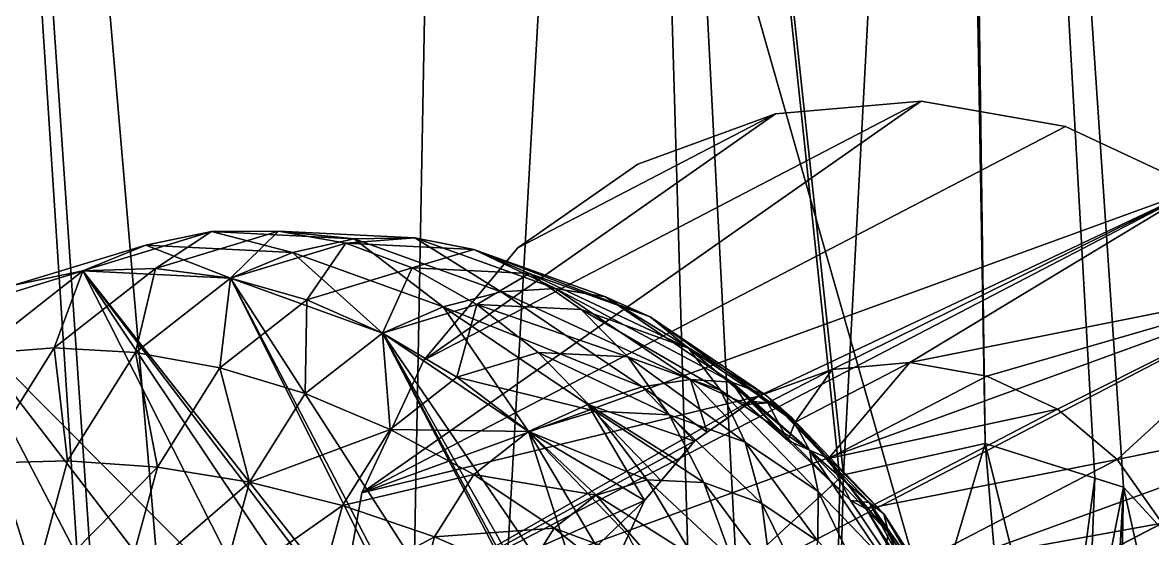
# Model space of a CAD drawing. Extents: x -35 to 47, y -20 to 85.
# Drawn here: x -27.43 to -12.32, y 34.72 to 41.63 of the extents above; entities that cross this region are included whole.
import ezdxf

# ---------------------------------------------------------------- set-up
doc = ezdxf.new("R2010")
doc.units = 0
doc.header["$MEASUREMENT"] = 0
doc.layers.add('STL2DXF', color=7, linetype='Continuous')

msp = doc.modelspace()

# ---------------------------------------------------------------- linework, layer by layer
at = {"layer": 'STL2DXF'}
for points in [[(-21.513, 70.664, 5), (-30, 85.25, 5), (-22.799, 1.497, 5)], [(-22.799, 1.497, 5), (-30, 85.25, 5), (-23.964, -2.849, 5)], [(-23.964, -2.849, 5), (-30, 85.25, 5), (-23.964, -7.508, 5)], [(-30, -20, 5), (-23.964, -7.508, 5), (-30, 85.25, 5)], [(0, 85.25), (0, -20), (-30, 85.25)], [(-30, 85.25), (0, -20), (-30, -20)], [(0, -20, 5), (0, 85.25, 5), (-15.013, 69.588, 5)], [(-22.799, 1.497, 5), (-19.355, 62.61, 5), (-21.513, 70.664, 5)], [(-15.013, 62.61, 5), (-14.554, 35.992, 5), (-15.013, 69.588, 5)], [(0, -20, 5), (-15.013, 69.588, 5), (-10.965, 32.081, 5)], [(-10.965, 32.081, 5), (-15.013, 69.588, 5), (-11.39, 33.977, 5)], [(-11.39, 33.977, 5), (-15.013, 69.588, 5), (-12.702, 35.408, 5)], [(-12.702, 35.408, 5), (-15.013, 69.588, 5), (-13.087, 35.53, 5)], [(-13.087, 35.53, 5), (-15.013, 69.588, 5), (-14.554, 35.992, 5)], [(-22.799, 1.497, 5), (-18.465, 32.409, 5), (-19.355, 62.61, 5)], [(-16.449, 35.572, 5), (-15.013, 62.61, 5), (-19.355, 62.61, 5)], [(-16.449, 35.572, 5), (-19.355, 62.61, 5), (-16.495, 35.53, 5)], [(-16.495, 35.53, 5), (-19.355, 62.61, 5), (-17.881, 34.26, 5)], [(-17.881, 34.26, 5), (-19.355, 62.61, 5), (-18.465, 32.409, 5)], [(-14.554, 35.992, 5), (-15.013, 62.61, 5), (-16.449, 35.572, 5)], [(-15.408, 40.573, 7.251), (-22.062, 37.109, 7.251), (-22.89, 35.334, 7.251)], [(-15.408, 40.573, 7.251), (-22.89, 35.334, 7.251), (-13.48, 40.233, 7.251)], [(-22.062, 37.109, 5), (-15.408, 40.573, 5), (-22.89, 35.334, 5)], [(-22.89, 35.334, 5), (-15.408, 40.573, 5), (-13.48, 40.233, 5)], [(-17.359, 40.402, 7.251), (-22.062, 37.109, 7.251), (-15.408, 40.573, 7.251)], [(-22.062, 37.109, 5), (-17.359, 40.402, 5), (-15.408, 40.573, 5)], [(-15.408, 40.573, 7.251), (-17.359, 40.402, 5), (-17.359, 40.402, 7.251)], [(-17.359, 40.402, 5), (-15.408, 40.573, 7.251), (-15.408, 40.573, 5)], [(-13.48, 40.233, 7.251), (-15.408, 40.573, 5), (-15.408, 40.573, 7.251)], [(-15.408, 40.573, 5), (-13.48, 40.233, 7.251), (-13.48, 40.233, 5)], [(-17.359, 40.402, 7.251), (-20.804, 38.609, 7.251), (-22.062, 37.109, 7.251)], [(-20.804, 38.609, 5), (-17.359, 40.402, 5), (-22.062, 37.109, 5)], [(-20.804, 38.609, 7.251), (-17.359, 40.402, 7.251), (-19.199, 39.732, 7.251)], [(-17.359, 40.402, 5), (-20.804, 38.609, 5), (-19.199, 39.732, 5)], [(-17.359, 40.402, 7.251), (-19.199, 39.732, 5), (-19.199, 39.732, 7.251)], [(-19.199, 39.732, 5), (-17.359, 40.402, 7.251), (-17.359, 40.402, 5)], [(-13.48, 40.233, 7.251), (-22.89, 35.334, 7.251), (-11.705, 39.405, 7.251)], [(-22.89, 35.334, 5), (-13.48, 40.233, 5), (-11.705, 39.405, 5)], [(-13.48, 40.233, 7.251), (-11.705, 39.405, 5), (-13.48, 40.233, 5)], [(-11.705, 39.405, 5), (-13.48, 40.233, 7.251), (-11.705, 39.405, 7.251)], [(-19.199, 39.732, 7.251), (-20.804, 38.609, 5), (-20.804, 38.609, 7.251)], [(-20.804, 38.609, 5), (-19.199, 39.732, 7.251), (-19.199, 39.732, 5)], [(-22.89, 35.334, 5), (-11.705, 39.405, 5), (-23.23, 33.405, 5)], [(-23.23, 33.405, 5), (-11.705, 39.405, 5), (-10.205, 38.146, 5)], [(-11.705, 39.405, 7.251), (-22.89, 35.334, 7.251), (-17.583, 36.626, 7.251)], [(-11.705, 39.405, 7.251), (-17.583, 36.626, 7.251), (-16.601, 36.983, 7.251)], [(-11.705, 39.405, 7.251), (-16.601, 36.983, 7.251), (-15.561, 37.074, 7.251)], [(-11.705, 39.405, 7.251), (-15.561, 37.074, 7.251), (-10.205, 38.146, 7.251)], [(-24.899, 38.827, 29.384), (-25.647, 38.334, 32.028), (-24.002, 38.835, 30.337)], [(-24.645, 38.204, 32.857), (-24.002, 38.835, 30.337), (-25.647, 38.334, 32.028)], [(-24.002, 38.835, 30.337), (-22.992, 38.731, 27.737), (-24.899, 38.827, 29.384)], [(-24.002, 38.835, 30.337), (-24.645, 38.204, 32.857), (-23.102, 38.674, 31.272)], [(-22.992, 38.731, 27.737), (-24.002, 38.835, 30.337), (-22.179, 38.744, 28.761)], [(-23.102, 38.674, 31.272), (-22.179, 38.744, 28.761), (-24.002, 38.835, 30.337)], [(-25.776, 38.648, 28.43), (-26.619, 38.302, 31.152), (-24.899, 38.827, 29.384)], [(-25.647, 38.334, 32.028), (-24.899, 38.827, 29.384), (-26.619, 38.302, 31.152)], [(-24.899, 38.827, 29.384), (-23.818, 38.55, 26.739), (-25.776, 38.648, 28.43)], [(-23.818, 38.55, 26.739), (-24.899, 38.827, 29.384), (-22.992, 38.731, 27.737)], [(-22.992, 38.731, 27.737), (-21.803, 37.823, 25.287), (-23.818, 38.55, 26.739)], [(-22.179, 38.744, 28.761), (-23.102, 38.674, 31.272), (-21.393, 38.588, 29.795)], [(-22.179, 38.744, 28.761), (-21.028, 38.023, 26.322), (-22.992, 38.731, 27.737)], [(-21.803, 37.823, 25.287), (-22.992, 38.731, 27.737), (-21.028, 38.023, 26.322)], [(-21.028, 38.023, 26.322), (-22.179, 38.744, 28.761), (-20.301, 38.067, 27.408)], [(-21.393, 38.588, 29.795), (-20.301, 38.067, 27.408), (-22.179, 38.744, 28.761)], [(-26.619, 38.302, 27.491), (-27.541, 38.11, 30.245), (-25.776, 38.648, 28.43)], [(-26.619, 38.302, 31.152), (-25.776, 38.648, 28.43), (-27.541, 38.11, 30.245)], [(-25.776, 38.648, 28.43), (-24.645, 38.204, 25.786), (-26.619, 38.302, 27.491)], [(-24.645, 38.204, 25.786), (-25.776, 38.648, 28.43), (-23.818, 38.55, 26.739)], [(-23.627, 37.914, 33.626), (-23.102, 38.674, 31.272), (-24.645, 38.204, 32.857)], [(-23.818, 38.55, 26.739), (-22.612, 37.47, 24.322), (-24.645, 38.204, 25.786)], [(-22.612, 37.47, 24.322), (-23.818, 38.55, 26.739), (-21.803, 37.823, 25.287)], [(-23.102, 38.674, 31.272), (-23.627, 37.914, 33.626), (-22.214, 38.345, 32.174)], [(-22.214, 38.345, 32.174), (-21.393, 38.588, 29.795), (-23.102, 38.674, 31.272)], [(-21.393, 38.588, 29.795), (-22.214, 38.345, 32.174), (-20.648, 38.267, 30.821)], [(-20.804, 38.609, 7.251), (-22.062, 37.109, 5), (-22.062, 37.109, 7.251)], [(-22.062, 37.109, 5), (-20.804, 38.609, 7.251), (-20.804, 38.609, 5)], [(-20.301, 38.067, 27.408), (-21.393, 38.588, 29.795), (-19.632, 37.953, 28.527)], [(-21.393, 38.588, 29.795), (-19.035, 37.685, 29.659), (-19.632, 37.953, 28.527)], [(-19.035, 37.685, 29.659), (-21.393, 38.588, 29.795), (-20.648, 38.267, 30.821)], [(-27.541, 38.11, 30.245), (-26.619, 38.302, 27.491), (-28.399, 37.76, 29.322)], [(-26.619, 38.302, 27.491), (-24.213, 33.547, 27.554), (-28.399, 37.76, 29.322)], [(-27.541, 38.11, 30.245), (-28.035, 37.194, 32.919), (-26.619, 38.302, 31.152)], [(-27.002, 37.274, 33.718), (-26.619, 38.302, 31.152), (-28.035, 37.194, 32.919)], [(-26.619, 38.302, 31.152), (-27.002, 37.274, 33.718), (-25.647, 38.334, 32.028)], [(-25.914, 37.21, 34.442), (-25.647, 38.334, 32.028), (-27.002, 37.274, 33.718)], [(-24.645, 38.204, 25.786), (-21.35, 31.614, 25.907), (-26.619, 38.302, 27.491)], [(-26.619, 38.302, 27.491), (-21.35, 31.614, 25.907), (-22.22, 32.521, 26.26)], [(-26.619, 38.302, 27.491), (-22.22, 32.521, 26.26), (-23.197, 33.18, 26.822)], [(-26.619, 38.302, 27.491), (-23.197, 33.18, 26.822), (-24.213, 33.547, 27.554)], [(-25.647, 38.334, 32.028), (-25.914, 37.21, 34.442), (-24.645, 38.204, 32.857)], [(-22.612, 37.47, 34.322), (-22.214, 38.345, 32.174), (-23.627, 37.914, 33.626)], [(-22.214, 38.345, 32.174), (-22.612, 37.47, 34.322), (-21.353, 37.854, 33.027)], [(-21.353, 37.854, 33.027), (-20.648, 38.267, 30.821), (-22.214, 38.345, 32.174)], [(-20.648, 38.267, 30.821), (-21.353, 37.854, 33.027), (-19.957, 37.784, 31.822)], [(-20.648, 38.267, 30.821), (-18.519, 37.266, 30.786), (-19.035, 37.685, 29.659)], [(-18.519, 37.266, 30.786), (-20.648, 38.267, 30.821), (-19.957, 37.784, 31.822)], [(-24.79, 37.004, 35.078), (-24.645, 38.204, 32.857), (-25.914, 37.21, 34.442)], [(-24.645, 38.204, 32.857), (-24.79, 37.004, 35.078), (-23.627, 37.914, 33.626)], [(-22.612, 37.47, 24.322), (-16.082, 24.926, 24.322), (-24.645, 38.204, 25.786)], [(-24.645, 38.204, 25.786), (-16.082, 24.926, 24.322), (-20.646, 30.522, 25.786)], [(-24.645, 38.204, 25.786), (-20.646, 30.522, 25.786), (-21.35, 31.614, 25.907)], [(-23.23, 33.405, 5), (-10.205, 38.146, 5), (-23.059, 31.454, 5)], [(-23.059, 31.454, 5), (-10.205, 38.146, 5), (-9.081, 36.542, 5)], [(-10.205, 38.146, 7.251), (-15.561, 37.074, 7.251), (-14.533, 36.893, 7.251)], [(-10.205, 38.146, 7.251), (-14.533, 36.893, 7.251), (-13.586, 36.452, 7.251)], [(-10.205, 38.146, 7.251), (-13.586, 36.452, 7.251), (-12.786, 35.78, 7.251)], [(-10.205, 38.146, 7.251), (-12.786, 35.78, 7.251), (-9.081, 36.542, 7.251)], [(-19.142, 36.75, 25.237), (-21.803, 37.823, 25.287), (-21.028, 38.023, 26.322)], [(-18.496, 36.849, 26.37), (-21.028, 38.023, 26.322), (-20.301, 38.067, 27.408)], [(-21.028, 38.023, 26.322), (-18.496, 36.849, 26.37), (-19.142, 36.75, 25.237)], [(-20.301, 38.067, 27.408), (-17.941, 36.812, 27.554), (-18.496, 36.849, 26.37)], [(-17.941, 36.812, 27.554), (-20.301, 38.067, 27.408), (-19.632, 37.953, 28.527)], [(-19.632, 37.953, 28.527), (-17.486, 36.639, 28.768), (-17.941, 36.812, 27.554)], [(-17.486, 36.639, 28.768), (-19.632, 37.953, 28.527), (-19.035, 37.685, 29.659)], [(-23.648, 36.659, 35.616), (-23.627, 37.914, 33.626), (-24.79, 37.004, 35.078)], [(-23.627, 37.914, 33.626), (-23.648, 36.659, 35.616), (-22.612, 37.47, 34.322)], [(-21.617, 36.88, 34.931), (-21.353, 37.854, 33.027), (-22.612, 37.47, 34.322)], [(-21.803, 37.823, 25.287), (-20.659, 36.152, 23.198), (-22.612, 37.47, 24.322)], [(-20.659, 36.152, 23.198), (-21.803, 37.823, 25.287), (-19.867, 36.516, 24.173)], [(-21.803, 37.823, 25.287), (-19.142, 36.75, 25.237), (-19.867, 36.516, 24.173)], [(-21.353, 37.854, 33.027), (-21.617, 36.88, 34.931), (-20.533, 37.21, 33.817)], [(-21.353, 37.854, 33.027), (-19.331, 37.15, 32.779), (-19.957, 37.784, 31.822)], [(-19.331, 37.15, 32.779), (-21.353, 37.854, 33.027), (-20.533, 37.21, 33.817)], [(-19.957, 37.784, 31.822), (-18.093, 36.704, 31.888), (-18.519, 37.266, 30.786)], [(-18.093, 36.704, 31.888), (-19.957, 37.784, 31.822), (-19.331, 37.15, 32.779)], [(-28.399, 37.76, 29.322), (-26.823, 32.751, 30.237), (-29.865, 36.612, 31.152)], [(-28.399, 37.76, 29.322), (-24.213, 33.547, 27.554), (-25.2, 33.596, 28.407)], [(-28.399, 37.76, 29.322), (-25.2, 33.596, 28.407), (-26.09, 33.325, 29.322)], [(-28.399, 37.76, 29.322), (-26.09, 33.325, 29.322), (-26.823, 32.751, 30.237)], [(-19.035, 37.685, 29.659), (-17.138, 36.334, 29.991), (-17.486, 36.639, 28.768)], [(-17.138, 36.334, 29.991), (-19.035, 37.685, 29.659), (-18.519, 37.266, 30.786)], [(-22.509, 36.181, 36.046), (-22.612, 37.47, 34.322), (-23.648, 36.659, 35.616)], [(-22.612, 37.47, 34.322), (-22.509, 36.181, 36.046), (-21.617, 36.88, 34.931)], [(-19.284, 31.231, 24.251), (-16.082, 24.926, 24.322), (-22.612, 37.47, 24.322)], [(-20.659, 36.152, 23.198), (-19.732, 33.253, 23.715), (-22.612, 37.47, 24.322)], [(-22.612, 37.47, 24.322), (-19.732, 33.253, 23.715), (-19.641, 32.212, 24.114)], [(-22.612, 37.47, 24.322), (-19.641, 32.212, 24.114), (-19.284, 31.231, 24.251)], [(-28.035, 37.194, 32.919), (-27.973, 35.728, 35.294), (-27.002, 37.274, 33.718)], [(-26.825, 35.761, 35.919), (-27.002, 37.274, 33.718), (-27.973, 35.728, 35.294)], [(-27.002, 37.274, 33.718), (-26.825, 35.761, 35.919), (-25.914, 37.21, 34.442)], [(-25.624, 35.676, 36.431), (-25.914, 37.21, 34.442), (-26.825, 35.761, 35.919)], [(-25.914, 37.21, 34.442), (-25.624, 35.676, 36.431), (-24.79, 37.004, 35.078)], [(-21.617, 36.88, 34.931), (-19.768, 36.424, 34.53), (-20.533, 37.21, 33.817)], [(-20.533, 37.21, 33.817), (-18.781, 36.374, 33.678), (-19.331, 37.15, 32.779)], [(-18.781, 36.374, 33.678), (-20.533, 37.21, 33.817), (-19.768, 36.424, 34.53)], [(-18.519, 37.266, 30.786), (-16.904, 35.901, 31.204), (-17.138, 36.334, 29.991)], [(-16.904, 35.901, 31.204), (-18.519, 37.266, 30.786), (-18.093, 36.704, 31.888)], [(-22.062, 37.109, 7.251), (-22.89, 35.334, 5), (-22.89, 35.334, 7.251)], [(-22.89, 35.334, 5), (-22.062, 37.109, 7.251), (-22.062, 37.109, 5)], [(-19.331, 37.15, 32.779), (-17.765, 36.008, 32.945), (-18.093, 36.704, 31.888)], [(-17.765, 36.008, 32.945), (-19.331, 37.15, 32.779), (-18.781, 36.374, 33.678)], [(-15.561, 37.074, 22.251), (-16.601, 36.983, 22.251), (-17.095, 36.276, 27.251)], [(-16.647, 35.792, 27.251), (-15.561, 37.074, 22.251), (-17.095, 36.276, 27.251)], [(-14.533, 36.893, 22.251), (-15.561, 37.074, 22.251), (-16.647, 35.792, 27.251)], [(-15.561, 37.074, 22.251), (-16.601, 36.983, 7.251), (-16.601, 36.983, 22.251)], [(-16.601, 36.983, 7.251), (-15.561, 37.074, 22.251), (-15.561, 37.074, 7.251)], [(-14.533, 36.893, 22.251), (-15.561, 37.074, 7.251), (-15.561, 37.074, 22.251)], [(-15.561, 37.074, 7.251), (-14.533, 36.893, 22.251), (-14.533, 36.893, 7.251)], [(-24.392, 35.476, 36.822), (-24.79, 37.004, 35.078), (-25.624, 35.676, 36.431)], [(-24.79, 37.004, 35.078), (-24.392, 35.476, 36.822), (-23.648, 36.659, 35.616)], [(-22.509, 36.181, 36.046), (-20.659, 36.152, 35.445), (-21.617, 36.88, 34.931)], [(-19.768, 36.424, 34.53), (-21.617, 36.88, 34.931), (-20.659, 36.152, 35.445)], [(-16.601, 36.983, 22.251), (-17.583, 36.626, 22.251), (-17.459, 36.537, 27.251)], [(-16.601, 36.983, 22.251), (-17.583, 36.626, 7.251), (-17.583, 36.626, 22.251)], [(-17.583, 36.626, 7.251), (-16.601, 36.983, 22.251), (-16.601, 36.983, 7.251)], [(-17.095, 36.276, 27.251), (-16.601, 36.983, 22.251), (-17.459, 36.537, 27.251)], [(-16.647, 35.792, 27.251), (-13.586, 36.452, 22.251), (-14.533, 36.893, 22.251)], [(-14.533, 36.893, 22.251), (-13.586, 36.452, 7.251), (-14.533, 36.893, 7.251)], [(-13.586, 36.452, 7.251), (-14.533, 36.893, 22.251), (-13.586, 36.452, 22.251)], [(-19.142, 36.75, 25.237), (-18.441, 36.025, 24.953), (-19.867, 36.516, 24.173)], [(-18.496, 36.849, 26.37), (-18.273, 36.142, 25.422), (-19.142, 36.75, 25.237)], [(-18.273, 36.142, 25.422), (-18.441, 36.025, 24.953), (-19.142, 36.75, 25.237)], [(-18.496, 36.849, 26.37), (-17.739, 36.516, 27.251), (-18.001, 36.333, 26.169)], [(-17.739, 36.516, 27.251), (-18.496, 36.849, 26.37), (-17.941, 36.812, 27.554)], [(-18.273, 36.142, 25.422), (-18.496, 36.849, 26.37), (-18.001, 36.333, 26.169)], [(-17.739, 36.516, 27.251), (-17.941, 36.812, 27.554), (-17.194, 36.033, 27.251)], [(-17.941, 36.812, 27.554), (-16.354, 35.231, 27.251), (-17.194, 36.033, 27.251)], [(-16.354, 35.231, 27.251), (-17.941, 36.812, 27.554), (-16.105, 35.201, 28.207)], [(-16.105, 35.201, 28.207), (-17.941, 36.812, 27.554), (-17.486, 36.639, 28.768)], [(-29.865, 36.612, 31.152), (-26.823, 32.751, 30.237), (-27.349, 31.914, 31.089)], [(-29.865, 36.612, 31.152), (-27.349, 31.914, 31.089), (-27.632, 30.871, 31.822)], [(-24.392, 35.476, 36.822), (-22.509, 36.181, 36.046), (-23.648, 36.659, 35.616)], [(-23.23, 33.405, 7.251), (-17.583, 36.626, 7.251), (-22.89, 35.334, 7.251)], [(-17.583, 36.626, 7.251), (-23.23, 33.405, 7.251), (-18.438, 36.027, 7.251)], [(-18.273, 36.142, 25.422), (-17.583, 36.626, 7.251), (-18.438, 36.027, 7.251)], [(-17.583, 36.626, 7.251), (-18.273, 36.142, 25.422), (-18.001, 36.333, 26.169)], [(-18.093, 36.704, 31.888), (-16.788, 35.348, 32.383), (-16.904, 35.901, 31.204)], [(-16.788, 35.348, 32.383), (-18.093, 36.704, 31.888), (-17.765, 36.008, 32.945)], [(-17.583, 36.626, 7.251), (-18.001, 36.333, 26.169), (-17.739, 36.516, 22.251)], [(-17.583, 36.626, 22.251), (-17.739, 36.516, 22.251), (-17.715, 36.557, 27.251)], [(-17.583, 36.626, 7.251), (-17.739, 36.516, 22.251), (-17.583, 36.626, 22.251)], [(-17.459, 36.537, 27.251), (-17.583, 36.626, 22.251), (-17.715, 36.557, 27.251)], [(-17.486, 36.639, 28.768), (-15.908, 35.052, 29.492), (-16.105, 35.201, 28.207)], [(-15.908, 35.052, 29.492), (-17.486, 36.639, 28.768), (-17.138, 36.334, 29.991)], [(-23.059, 31.454, 5), (-9.081, 36.542, 5), (-22.39, 29.614, 5)], [(-22.39, 29.614, 5), (-9.081, 36.542, 5), (-8.412, 34.702, 5)], [(-19.109, 35.227, 23.321), (-20.659, 36.152, 23.198), (-19.867, 36.516, 24.173)], [(-20.659, 36.152, 35.445), (-19.073, 35.508, 35.154), (-19.768, 36.424, 34.53)], [(-18.441, 36.025, 24.953), (-18.664, 35.758, 24.364), (-19.867, 36.516, 24.173)], [(-18.664, 35.758, 24.364), (-18.885, 35.494, 23.775), (-19.867, 36.516, 24.173)], [(-19.109, 35.227, 23.321), (-19.867, 36.516, 24.173), (-18.885, 35.494, 23.775)], [(-19.768, 36.424, 34.53), (-18.317, 35.47, 34.501), (-18.781, 36.374, 33.678)], [(-18.317, 35.47, 34.501), (-19.768, 36.424, 34.53), (-19.073, 35.508, 35.154)], [(-17.739, 36.516, 22.251), (-18.001, 36.333, 26.169), (-17.739, 36.516, 27.251)], [(-17.715, 36.557, 27.251), (-17.739, 36.516, 22.251), (-17.739, 36.516, 27.251)], [(-17.739, 36.516, 27.251), (-17.459, 36.537, 27.251), (-17.715, 36.557, 27.251)], [(-17.459, 36.537, 27.251), (-17.739, 36.516, 27.251), (-17.194, 36.033, 27.251)], [(-17.459, 36.537, 27.251), (-17.194, 36.033, 27.251), (-17.095, 36.276, 27.251)], [(-16.146, 35.119, 27.251), (-13.586, 36.452, 22.251), (-16.647, 35.792, 27.251)], [(-16.146, 35.119, 27.251), (-12.786, 35.78, 22.251), (-13.586, 36.452, 22.251)], [(-13.586, 36.452, 22.251), (-12.786, 35.78, 7.251), (-13.586, 36.452, 7.251)], [(-12.786, 35.78, 7.251), (-13.586, 36.452, 22.251), (-12.786, 35.78, 22.251)], [(-9.081, 36.542, 7.251), (-12.786, 35.78, 7.251), (-12.188, 34.925, 7.251)], [(-18.781, 36.374, 33.678), (-17.539, 35.19, 33.941), (-17.765, 36.008, 32.945)], [(-17.539, 35.19, 33.941), (-18.781, 36.374, 33.678), (-18.317, 35.47, 34.501)], [(-17.095, 36.276, 27.251), (-17.194, 36.033, 27.251), (-16.647, 35.792, 27.251)], [(-17.138, 36.334, 29.991), (-15.845, 34.797, 30.774), (-15.908, 35.052, 29.492)], [(-15.845, 34.797, 30.774), (-17.138, 36.334, 29.991), (-16.904, 35.901, 31.204)], [(-22.509, 36.181, 36.046), (-24.392, 35.476, 36.822), (-23.149, 35.162, 37.084)], [(-23.149, 35.162, 37.084), (-21.392, 35.579, 36.36), (-22.509, 36.181, 36.046)], [(-20.659, 36.152, 35.445), (-22.509, 36.181, 36.046), (-21.392, 35.579, 36.36)], [(-21.392, 35.579, 36.36), (-19.754, 35.3, 35.854), (-20.659, 36.152, 35.445)], [(-19.073, 35.508, 35.154), (-20.659, 36.152, 35.445), (-19.754, 35.3, 35.854)], [(-20.659, 36.152, 23.198), (-19.109, 35.227, 23.321), (-19.326, 34.763, 22.657)], [(-19.55, 34.281, 23.079), (-20.659, 36.152, 23.198), (-19.326, 34.763, 22.657)], [(-20.659, 36.152, 23.198), (-19.55, 34.281, 23.079), (-19.732, 33.253, 23.715)], [(-18.273, 36.142, 25.422), (-18.438, 36.027, 7.251), (-18.441, 36.025, 24.953)], [(-18.438, 36.027, 7.251), (-23.23, 33.405, 7.251), (-19.109, 35.227, 7.251)], [(-18.438, 36.027, 7.251), (-19.109, 35.227, 7.251), (-18.441, 36.025, 24.953)], [(-18.441, 36.025, 24.953), (-19.109, 35.227, 7.251), (-18.522, 35.927, 24.737)], [(-18.664, 35.758, 24.364), (-18.441, 36.025, 24.953), (-18.522, 35.927, 24.737)], [(-17.765, 36.008, 32.945), (-16.792, 34.685, 33.511), (-16.788, 35.348, 32.383)], [(-16.792, 34.685, 33.511), (-17.765, 36.008, 32.945), (-17.539, 35.19, 33.941)], [(-16.647, 35.792, 27.251), (-17.194, 36.033, 27.251), (-16.354, 35.231, 27.251)], [(-14.554, 35.992, 1), (-13.965, 29.03, 1), (-16.621, 29.03, 1)], [(-14.554, 35.992, 1), (-16.621, 29.03, 1), (-16.449, 35.572, 1)], [(-14.554, 35.992, 5), (-12.826, 29.03, 5), (-16.621, 29.03, 5)], [(-14.554, 35.992, 5), (-16.621, 29.03, 5), (-16.449, 35.572, 5)], [(-14.554, 35.992, 1), (-13.965, 29.03, 1), (-16.621, 29.03, 1)], [(-14.554, 35.992, 1), (-16.621, 29.03, 1), (-16.449, 35.572, 1)], [(-16.449, 35.572, 1), (-14.554, 35.992, 5), (-16.449, 35.572, 5)], [(-14.554, 35.992, 5), (-16.449, 35.572, 1), (-14.554, 35.992, 1)], [(-16.449, 35.572, 1), (-14.554, 35.992, 5), (-16.449, 35.572, 5)], [(-14.554, 35.992, 5), (-16.449, 35.572, 1), (-14.554, 35.992, 1)], [(-12.702, 35.408, 1), (-13.965, 29.03, 1), (-14.554, 35.992, 1)], [(-12.702, 35.408, 5), (-12.826, 29.03, 5), (-14.554, 35.992, 5)], [(-14.554, 35.992, 1), (-12.702, 35.408, 5), (-14.554, 35.992, 5)], [(-12.702, 35.408, 5), (-14.554, 35.992, 1), (-12.702, 35.408, 1)], [(-14.554, 35.992, 1), (-13.087, 35.53, 5), (-14.554, 35.992, 5)], [(-13.087, 35.53, 5), (-14.554, 35.992, 1), (-13.087, 35.53, 1)], [(-13.087, 35.53, 1), (-13.965, 29.03, 1), (-14.554, 35.992, 1)], [(-19.109, 35.227, 7.251), (-18.885, 35.494, 23.775), (-18.522, 35.927, 24.737)], [(-18.522, 35.927, 24.737), (-18.885, 35.494, 23.775), (-18.664, 35.758, 24.364)], [(-16.904, 35.901, 31.204), (-15.918, 34.442, 32.03), (-15.845, 34.797, 30.774)], [(-15.918, 34.442, 32.03), (-16.904, 35.901, 31.204), (-16.788, 35.348, 32.383)], [(-27.314, 33.954, 37.187), (-27.973, 35.728, 35.294), (-28.495, 33.801, 36.647)], [(-27.973, 35.728, 35.294), (-27.314, 33.954, 37.187), (-26.825, 35.761, 35.919)], [(-27.314, 33.954, 37.187), (-25.624, 35.676, 36.431), (-26.825, 35.761, 35.919)], [(-25.624, 35.676, 36.431), (-27.314, 33.954, 37.187), (-26.072, 34.021, 37.593)], [(-26.072, 34.021, 37.593), (-24.392, 35.476, 36.822), (-25.624, 35.676, 36.431)], [(-16.647, 35.792, 27.251), (-16.354, 35.231, 27.251), (-16.146, 35.119, 27.251)], [(-15.626, 34.302, 27.251), (-12.786, 35.78, 22.251), (-16.146, 35.119, 27.251)], [(-15.626, 34.302, 27.251), (-12.786, 35.78, 22.251), (-16.146, 35.119, 27.251)], [(-15.626, 34.302, 27.251), (-12.188, 34.925, 22.251), (-12.786, 35.78, 22.251)], [(-12.786, 35.78, 22.251), (-12.188, 34.925, 7.251), (-12.786, 35.78, 7.251)], [(-12.188, 34.925, 7.251), (-12.786, 35.78, 22.251), (-12.188, 34.925, 22.251)], [(-21.392, 35.579, 36.36), (-23.149, 35.162, 37.084), (-21.917, 34.742, 37.213)], [(-21.917, 34.742, 37.213), (-20.315, 34.861, 36.555), (-21.392, 35.579, 36.36)], [(-19.754, 35.3, 35.854), (-21.392, 35.579, 36.36), (-20.315, 34.861, 36.555)], [(-19.754, 35.3, 35.854), (-18.458, 34.48, 35.678), (-19.073, 35.508, 35.154)], [(-19.073, 35.508, 35.154), (-17.947, 34.454, 35.237), (-18.317, 35.47, 34.501)], [(-17.947, 34.454, 35.237), (-19.073, 35.508, 35.154), (-18.458, 34.48, 35.678)], [(-16.449, 35.572, 1), (-16.621, 29.03, 1), (-17.881, 34.26, 1)], [(-16.449, 35.572, 5), (-16.621, 29.03, 5), (-17.881, 34.26, 5)], [(-17.881, 34.26, 1), (-16.449, 35.572, 5), (-17.881, 34.26, 5)], [(-16.449, 35.572, 5), (-17.881, 34.26, 1), (-16.449, 35.572, 1)], [(-16.495, 35.53, 1), (-17.881, 34.26, 5), (-16.495, 35.53, 5)], [(-17.881, 34.26, 5), (-16.495, 35.53, 1), (-17.881, 34.26, 1)], [(-16.495, 35.53, 1), (-16.621, 29.03, 1), (-17.881, 34.26, 1)], [(-16.449, 35.572, 1), (-16.621, 29.03, 1), (-16.495, 35.53, 1)], [(-16.495, 35.53, 1), (-16.449, 35.572, 5), (-16.495, 35.53, 5)], [(-16.449, 35.572, 5), (-16.495, 35.53, 1), (-16.449, 35.572, 1)], [(-12.702, 35.408, 1), (-13.965, 13.03, 1), (-13.087, 35.53, 1)], [(-13.087, 35.53, 1), (-13.965, 13.03, 1), (-13.965, 29.03, 1)], [(-12.702, 35.408, 5), (-13.087, 35.53, 1), (-13.087, 35.53, 5)], [(-13.087, 35.53, 1), (-12.702, 35.408, 5), (-12.702, 35.408, 1)], [(-24.392, 35.476, 36.822), (-26.072, 34.021, 37.593), (-24.791, 34.001, 37.857)], [(-24.791, 34.001, 37.857), (-23.149, 35.162, 37.084), (-24.392, 35.476, 36.822)], [(-18.885, 35.494, 23.775), (-19.109, 35.227, 7.251), (-19.109, 35.227, 23.321)], [(-18.317, 35.47, 34.501), (-17.42, 34.264, 34.858), (-17.539, 35.19, 33.941)], [(-17.42, 34.264, 34.858), (-18.317, 35.47, 34.501), (-17.947, 34.454, 35.237)], [(-11.39, 33.977, 1), (-13.965, 13.03, 1), (-12.702, 35.408, 1)], [(-12.702, 35.408, 1), (-13.965, 13.03, 1), (-13.965, 29.03, 1)], [(-11.39, 33.977, 1), (-13.965, 13.03, 1), (-12.702, 35.408, 1)], [(-12.702, 35.408, 5), (-11.554, 30.23, 5), (-12.826, 29.03, 5)], [(-11.39, 33.977, 5), (-11.554, 30.23, 5), (-12.702, 35.408, 5)], [(-11.39, 33.977, 5), (-12.702, 35.408, 1), (-11.39, 33.977, 1)], [(-12.702, 35.408, 1), (-11.39, 33.977, 5), (-12.702, 35.408, 5)], [(-12.702, 35.408, 1), (-11.39, 33.977, 5), (-11.39, 33.977, 1)], [(-11.39, 33.977, 5), (-12.702, 35.408, 1), (-12.702, 35.408, 5)], [(-23.23, 33.405, 7.251), (-22.89, 35.334, 5), (-23.23, 33.405, 5)], [(-22.89, 35.334, 5), (-23.23, 33.405, 7.251), (-22.89, 35.334, 7.251)], [(-19.109, 35.227, 7.251), (-23.23, 33.405, 7.251), (-23.059, 31.454, 7.251)], [(-19.109, 35.227, 7.251), (-23.059, 31.454, 7.251), (-19.55, 34.281, 7.251)], [(-20.315, 34.861, 36.555), (-18.918, 34.339, 36.152), (-19.754, 35.3, 35.854)], [(-18.458, 34.48, 35.678), (-19.754, 35.3, 35.854), (-18.918, 34.339, 36.152)], [(-19.55, 34.281, 7.251), (-19.326, 34.763, 22.657), (-19.109, 35.227, 7.251)], [(-19.109, 35.227, 7.251), (-19.326, 34.763, 22.657), (-19.109, 35.227, 23.321)], [(-16.126, 33.991, 33.241), (-16.788, 35.348, 32.383), (-16.792, 34.685, 33.511)], [(-16.788, 35.348, 32.383), (-16.126, 33.991, 33.241), (-15.918, 34.442, 32.03)], [(-16.105, 35.201, 28.207), (-15.123, 33.397, 27.251), (-16.354, 35.231, 27.251)], [(-16.146, 35.119, 27.251), (-16.354, 35.231, 27.251), (-15.123, 33.397, 27.251)], [(-23.149, 35.162, 37.084), (-24.791, 34.001, 37.857), (-23.493, 33.893, 37.975)], [(-23.493, 33.893, 37.975), (-21.917, 34.742, 37.213), (-23.149, 35.162, 37.084)], [(-17.539, 35.19, 33.941), (-16.915, 33.923, 34.567), (-16.792, 34.685, 33.511)], [(-16.915, 33.923, 34.567), (-17.539, 35.19, 33.941), (-17.42, 34.264, 34.858)], [(-16.146, 35.119, 27.251), (-15.123, 33.397, 27.251), (-15.626, 34.302, 27.251)], [(-16.105, 35.201, 28.207), (-14.912, 33.507, 29.322), (-14.987, 33.467, 28.016)], [(-14.912, 33.507, 29.322), (-16.105, 35.201, 28.207), (-15.908, 35.052, 29.492)], [(-15.123, 33.397, 27.251), (-16.105, 35.201, 28.207), (-14.987, 33.467, 28.016)], [(-30.917, 34.939, 32.857), (-24.952, 20.309, 34.322), (-31.482, 32.853, 34.322)], [(-26.918, 27.257, 32.857), (-24.952, 20.309, 34.322), (-30.917, 34.939, 32.857)], [(-30.917, 34.939, 32.857), (-27.652, 29.693, 32.383), (-27.408, 28.46, 32.737)], [(-30.917, 34.939, 32.857), (-27.408, 28.46, 32.737), (-26.918, 27.257, 32.857)], [(-15.908, 35.052, 29.492), (-14.987, 33.467, 30.627), (-14.912, 33.507, 29.322)], [(-14.987, 33.467, 30.627), (-15.908, 35.052, 29.492), (-15.845, 34.797, 30.774)], [(-15.123, 33.397, 27.251), (-12.188, 34.925, 22.251), (-15.626, 34.302, 27.251)], [(-15.123, 33.397, 27.251), (-11.83, 33.944, 22.251), (-12.188, 34.925, 22.251)], [(-20.315, 34.861, 36.555), (-21.917, 34.742, 37.213), (-20.717, 34.221, 37.207)], [(-20.717, 34.221, 37.207), (-19.298, 34.042, 36.625), (-20.315, 34.861, 36.555)], [(-18.918, 34.339, 36.152), (-20.315, 34.861, 36.555), (-19.298, 34.042, 36.625)], [(-19.326, 34.763, 22.657), (-19.55, 34.281, 7.251), (-19.55, 34.281, 23.079)], [(-16.414, 29.171, 22.657), (-19.55, 34.281, 23.079), (-19.326, 34.763, 22.657)], [(-15.214, 33.35, 31.91), (-15.845, 34.797, 30.774), (-15.918, 34.442, 32.03)], [(-15.845, 34.797, 30.774), (-15.214, 33.35, 31.91), (-14.987, 33.467, 30.627)], [(-21.917, 34.742, 37.213), (-23.493, 33.893, 37.975), (-22.2, 33.699, 37.945)], [(-22.2, 33.699, 37.945), (-20.717, 34.221, 37.207), (-21.917, 34.742, 37.213)]]:
    msp.add_3dface(points, dxfattribs=at)

doc.saveas('drawing.dxf')
